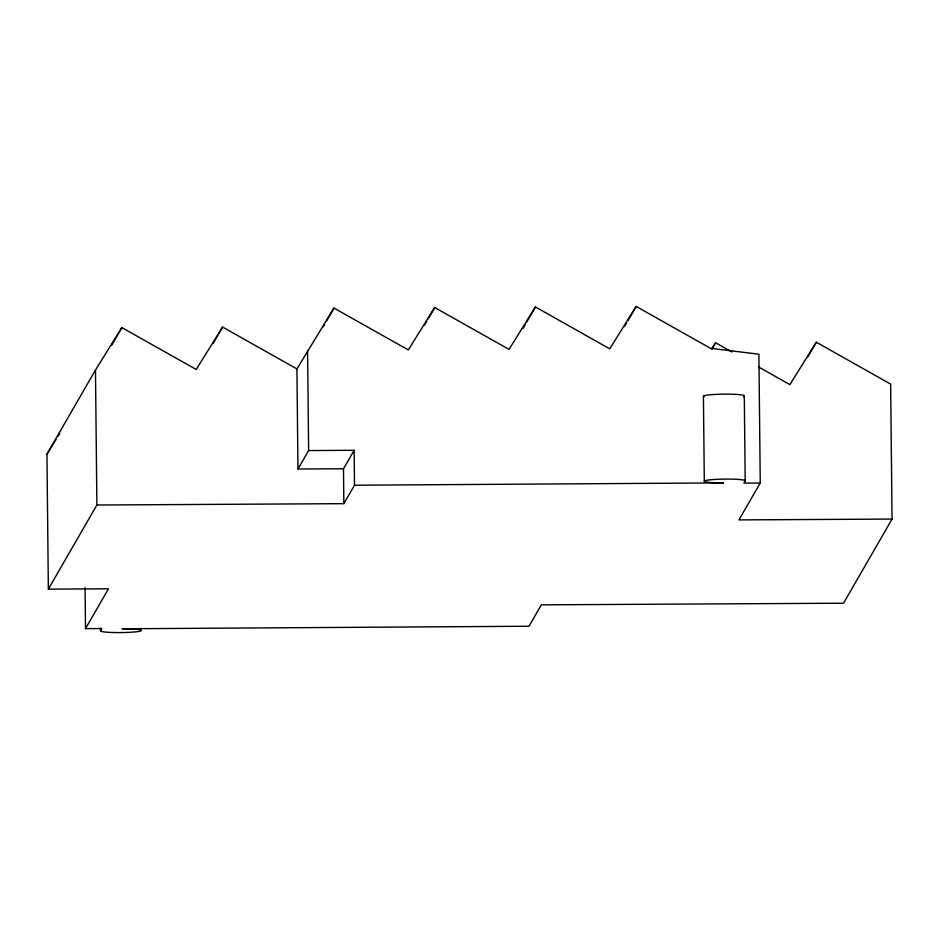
<?xml version="1.0" encoding="UTF-8"?>
<svg xmlns="http://www.w3.org/2000/svg" width="939" height="939" viewBox="0 0 939 939"><rect width="100%" height="100%" fill="white"/><g stroke="black" fill="none" stroke-linecap="round" stroke-linejoin="round"><path stroke-width="1.41" d="M758.419 366.891L789.91 384.638L816.308 342.219L890.641 384.098L892.05 519.079L843.515 603.214L541.345 604.845L528.997 626.243L122.093 628.778A20.47 1.89 -0.6 0 1 141.437 630.574A20.47 1.89 -0.6 0 1 119.899 632.581A20.47 1.89 -0.6 0 1 100.555 630.797L101.835 628.567L85.496 628.661L108.49 588.8L48.359 589.129L46.95 454.147L95.473 370.036L121.87 327.605L196.204 369.485L222.59 327.065L296.924 368.933L297.968 469.007L343.486 468.761L354.132 450.309L308.626 450.556L297.968 469.007M111.729 345.188L121.87 327.605M48.359 589.129L96.893 505.018L95.473 370.036M213.106 343.51L222.59 327.065M296.924 368.933L333.967 308.062L408.301 349.93L434.687 307.511L509.02 349.39L535.418 306.959L609.751 348.839L636.137 306.419L710.471 348.299L758.9 354.203L760.25 483.01L738.958 519.901L892.05 519.079M323.063 326.96L324.518 324.448M326.702 320.657L333.967 308.062M424.51 325.152L426.693 321.373M428.149 318.849L434.687 307.511M96.893 505.018L343.85 503.668L354.496 485.217L354.132 450.309M523.058 328.392L525.241 324.612M526.685 322.089L535.418 306.959M624.505 326.584L626.689 322.805M628.144 320.281L636.137 306.419M711.962 349.038L715.577 342.758L731.962 351.984M743.735 396.904L744.298 395.929A20.47 1.89 -0.6 0 0 721.657 394.18A20.47 1.89 -0.6 0 0 704.121 396.751M807.61 357.289L816.308 342.219M744.298 395.929L745.19 480.874L743.911 483.104L760.25 483.01M46.95 454.147L56 439.605M58.265 435.966L59.767 433.536M711.809 348.827L715.577 342.758M354.496 485.217L723.652 482.892A20.47 1.89 -0.6 0 1 704.309 481.097A20.47 1.89 -0.6 0 1 725.847 479.09A20.47 1.89 -0.6 0 1 745.19 480.874M703.417 396.352L704.309 481.296M343.486 468.761L343.85 503.668M307.569 350.482L308.626 450.556M100.532 628.132L100.555 630.797M85.073 587.673L85.496 628.661"/></g></svg>
